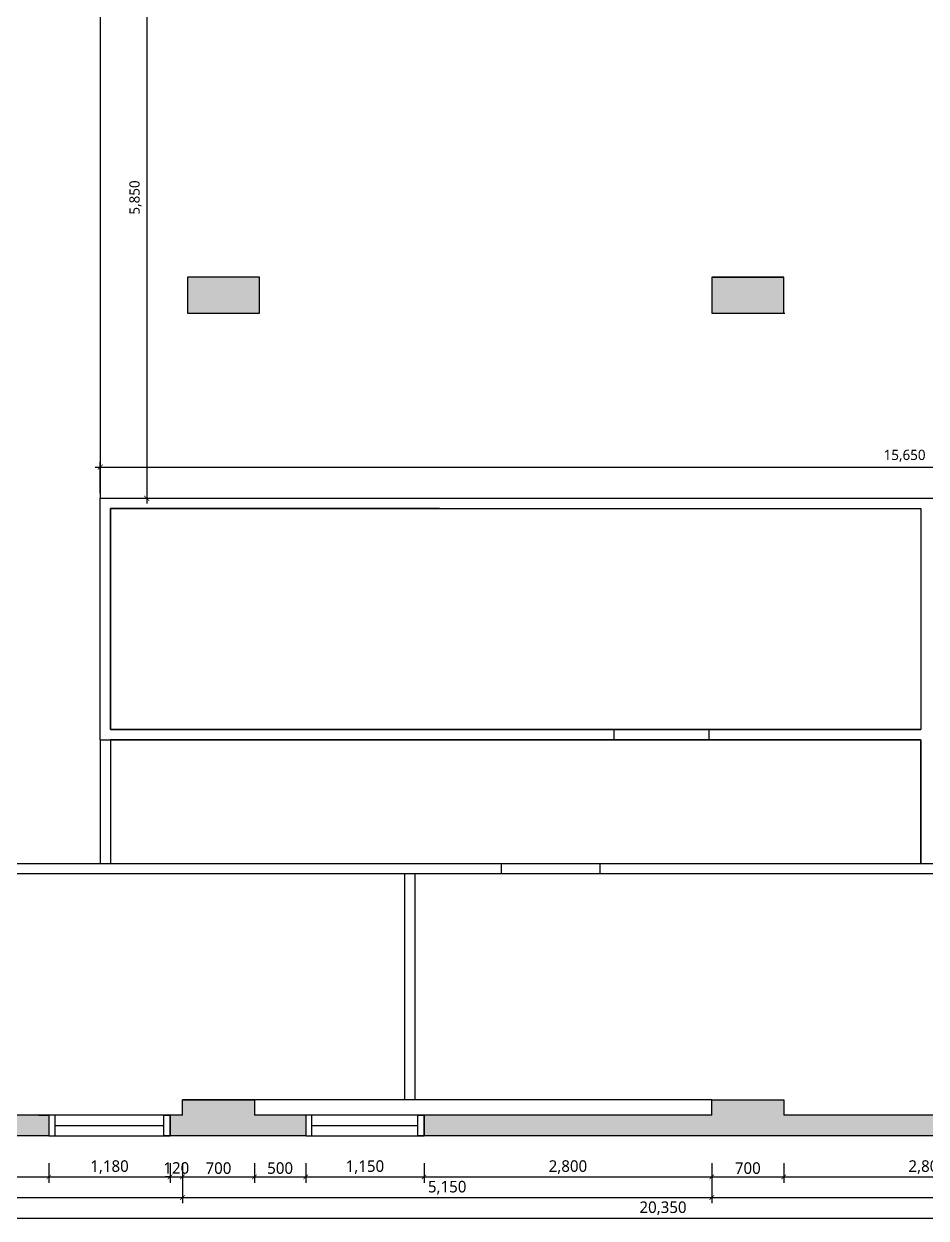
# Model space of a CAD drawing. Header units: metres. Extents: x 11578468 to 47831421, y -58341524 to -14256839.
# Drawn here: x 23948825 to 23957602, y -29115382 to -29103769 of the extents above; entities that cross this region are included whole.
import ezdxf

# ---------------------------------------------------------------- set-up
doc = ezdxf.new("R2010")
doc.units = ezdxf.units.M
doc.header["$LTSCALE"] = 50
doc.header["$MEASUREMENT"] = 0
doc.layers.get('0').update_dxf_attribs({"linetype": 'CONTINUOUS'})
doc.layers.get('DEFPOINTS').update_dxf_attribs({"linetype": 'CONTINUOUS'})
for name, color, linetype in [('3.기호.계단선', 30, 'CONTINUOUS'), ('wall', 3, 'CONTINUOUS'), ('WIN', 4, 'CONTINUOUS')]:
    doc.layers.add(name, color=color, linetype=linetype)
doc.layers.add('DIM', color=7, linetype='CONTINUOUS', lineweight=15)
doc.layers.add('ha', color=8, linetype='CONTINUOUS', lineweight=5)
doc.styles.add('HY 울릉도 L', font='malgun.ttf')
doc.styles.add('N 맑은고딕', font='malgun.ttf')
doc.dimstyles.new('JJ IN 45', dxfattribs={"dimscale": 45, "dimtxt": 2.5, "dimasz": 1, "dimexe": 1.25, "dimexo": 1.5, "dimtad": 1, "dimdec": 6, "dimlunit": 6, "dimtxsty": 'N 맑은고딕', "dimblk": 'ARCHTICK', "dimcen": 2.5, "dimclrd": 256, "dimclre": 256, "dimclrt": 256, "dimadec": 0, "dimazin": 0, "dimtfac": 1, "dimtdec": 6, "dimtix": 1, "dimtmove": 0, "dimatfit": 3, "dimldrblk": 'ARCHTICK', "dimfxl": 1, "dimarcsym": 0})
doc.dimstyles.new('사본 50', dxfattribs={"dimscale": 50, "dimtxt": 2, "dimasz": 1, "dimexe": 1, "dimexo": 1, "dimgap": 1, "dimtad": 1, "dimdec": 0, "dimrnd": 0.05, "dimdsep": 46, "dimlunit": 6, "dimtxsty": 'HY 울릉도 L', "dimblk": 'ARCHTICK', "dimcen": 2.5, "dimdle": 1, "dimclrd": 133, "dimclre": 133, "dimclrt": 30, "dimadec": 0, "dimazin": 0, "dimtfac": 1, "dimtdec": 0, "dimtix": 1, "dimtmove": 2, "dimatfit": 3, "dimldrblk": 'ARCHTICK', "dimfxl": 1, "dimlwd": -1, "dimlwe": -1, "dimarcsym": 0})

# ---------------------------------------------------------------- blocks, each defined once
blk = doc.blocks.new('*U356')
at = {"layer": 'WIN', "linetype": 'Continuous'}
blk.add_line((60, 100), (1120, 100), dxfattribs=at)
for points in [[(0, 0), (1180, 0), (1180, 200), (0, 200)], [(0, 0), (60, 0), (60, 200), (0, 200)], [(1180, 0), (1120, 0), (1120, 200), (1180, 200)]]:
    blk.add_lwpolyline(points, close=True, dxfattribs=at)
blk = doc.blocks.new('*U1959')
at = {"layer": 'WIN', "linetype": 'Continuous'}
blk.add_line((60, 100), (1090, 100), dxfattribs=at)
for points in [[(0, 0), (1150, 0), (1150, 200), (0, 200)], [(0, 0), (60, 0), (60, 200), (0, 200)], [(1150, 0), (1090, 0), (1090, 200), (1150, 200)]]:
    blk.add_lwpolyline(points, close=True, dxfattribs=at)
blk = doc.blocks.new('_ArchTick')
at = {"color": 0, "linetype": 'ByBlock', "const_width": 0.15}
blk.add_lwpolyline([(-0.5, -0.5), (0.5, 0.5)], dxfattribs=at)
blk = doc.blocks.new('*D367')
at = {"layer": 'DEFPOINTS', "color": 0, "transparency": 16777216}
for p in [(23725852, -29144857), (23729552, -29144857), (23729552, -29145057)]:
    blk.add_point(p, dxfattribs=at)
at = {"layer": 'DIM', "lineweight": -2, "transparency": 16777216}
for p, q in [((23725852, -29144924), (23725852, -29145113)), ((23729552, -29144924), (23729552, -29145113)), ((23725852, -29145057), (23729552, -29145057))]:
    blk.add_line(p, q, dxfattribs=at)
at = {"layer": 'DIM', "lineweight": -2, "transparency": 16777216, "xscale": 45, "yscale": 45, "zscale": 45, "rotation": 180}
blk.add_blockref('_ArchTick', (23725852, -29145057), dxfattribs=at)
at = {"layer": 'DIM', "lineweight": -2, "transparency": 16777216, "xscale": 45, "yscale": 45, "zscale": 45}
blk.add_blockref('_ArchTick', (23729552, -29145057), dxfattribs=at)
at = {"layer": 'DIM', "transparency": 16777216, "insert": (23727702, -29144961), "char_height": 112.5, "attachment_point": 5, "style": 'N 맑은고딕'}
blk.add_mtext('3,700', dxfattribs=at)
blk = doc.blocks.new('*D368')
at = {"layer": 'DEFPOINTS', "color": 0, "transparency": 16777216}
for p in [(23729552, -29144857), (23730732, -29144857), (23730732, -29145057)]:
    blk.add_point(p, dxfattribs=at)
at = {"layer": 'DIM', "lineweight": -2, "transparency": 16777216}
for p, q in [((23729552, -29144924), (23729552, -29145113)), ((23730732, -29144924), (23730732, -29145113)), ((23729552, -29145057), (23730732, -29145057))]:
    blk.add_line(p, q, dxfattribs=at)
at = {"layer": 'DIM', "lineweight": -2, "transparency": 16777216, "xscale": 45, "yscale": 45, "zscale": 45, "rotation": 180}
blk.add_blockref('_ArchTick', (23729552, -29145057), dxfattribs=at)
at = {"layer": 'DIM', "lineweight": -2, "transparency": 16777216, "xscale": 45, "yscale": 45, "zscale": 45}
blk.add_blockref('_ArchTick', (23730732, -29145057), dxfattribs=at)
at = {"layer": 'DIM', "transparency": 16777216, "insert": (23730142, -29144961), "char_height": 112.5, "attachment_point": 5, "style": 'N 맑은고딕'}
blk.add_mtext('1,180', dxfattribs=at)
blk = doc.blocks.new('*D369')
at = {"layer": 'DEFPOINTS', "color": 0, "transparency": 16777216}
for p in [(23730732, -29144857), (23730852, -29144857), (23730852, -29145057)]:
    blk.add_point(p, dxfattribs=at)
at = {"layer": 'DIM', "lineweight": -2, "transparency": 16777216}
for p, q in [((23730732, -29144924), (23730732, -29145113)), ((23730852, -29144924), (23730852, -29145113)), ((23730732, -29145057), (23730687, -29145057)), ((23730732, -29145057), (23730852, -29145057)), ((23730852, -29145057), (23730897, -29145057))]:
    blk.add_line(p, q, dxfattribs=at)
at = {"layer": 'DIM', "lineweight": -2, "transparency": 16777216, "xscale": 45, "yscale": 45, "zscale": 45}
blk.add_blockref('_ArchTick', (23730732, -29145057), dxfattribs=at)
at = {"layer": 'DIM', "lineweight": -2, "transparency": 16777216, "xscale": 45, "yscale": 45, "zscale": 45, "rotation": 180}
blk.add_blockref('_ArchTick', (23730852, -29145057), dxfattribs=at)
at = {"layer": 'DIM', "transparency": 16777216, "insert": (23730792, -29144970), "char_height": 112.5, "attachment_point": 5, "style": 'N 맑은고딕'}
blk.add_mtext('120', dxfattribs=at)
blk = doc.blocks.new('*D370')
at = {"layer": 'DEFPOINTS', "color": 0, "transparency": 16777216}
for p in [(23730852, -29144857), (23731552, -29144857), (23731552, -29145057)]:
    blk.add_point(p, dxfattribs=at)
at = {"layer": 'DIM', "lineweight": -2, "transparency": 16777216}
for p, q in [((23730852, -29144924), (23730852, -29145113)), ((23731552, -29144924), (23731552, -29145113)), ((23730852, -29145057), (23731552, -29145057))]:
    blk.add_line(p, q, dxfattribs=at)
at = {"layer": 'DIM', "lineweight": -2, "transparency": 16777216, "xscale": 45, "yscale": 45, "zscale": 45, "rotation": 180}
blk.add_blockref('_ArchTick', (23730852, -29145057), dxfattribs=at)
at = {"layer": 'DIM', "lineweight": -2, "transparency": 16777216, "xscale": 45, "yscale": 45, "zscale": 45}
blk.add_blockref('_ArchTick', (23731552, -29145057), dxfattribs=at)
at = {"layer": 'DIM', "transparency": 16777216, "insert": (23731202, -29144971), "char_height": 112.5, "attachment_point": 5, "style": 'N 맑은고딕'}
blk.add_mtext('700', dxfattribs=at)
blk = doc.blocks.new('*D371')
at = {"layer": 'DEFPOINTS', "color": 0, "transparency": 16777216}
for p in [(23731552, -29144857), (23732052, -29144857), (23732052, -29145057)]:
    blk.add_point(p, dxfattribs=at)
at = {"layer": 'DIM', "lineweight": -2, "transparency": 16777216}
for p, q in [((23731552, -29144924), (23731552, -29145113)), ((23732052, -29144924), (23732052, -29145113)), ((23731552, -29145057), (23732052, -29145057))]:
    blk.add_line(p, q, dxfattribs=at)
at = {"layer": 'DIM', "lineweight": -2, "transparency": 16777216, "xscale": 45, "yscale": 45, "zscale": 45, "rotation": 180}
blk.add_blockref('_ArchTick', (23731552, -29145057), dxfattribs=at)
at = {"layer": 'DIM', "lineweight": -2, "transparency": 16777216, "xscale": 45, "yscale": 45, "zscale": 45}
blk.add_blockref('_ArchTick', (23732052, -29145057), dxfattribs=at)
at = {"layer": 'DIM', "transparency": 16777216, "insert": (23731802, -29144971), "char_height": 112.5, "attachment_point": 5, "style": 'N 맑은고딕'}
blk.add_mtext('500', dxfattribs=at)
blk = doc.blocks.new('*D372')
at = {"layer": 'DEFPOINTS', "color": 0, "transparency": 16777216}
for p in [(23732052, -29144857), (23733202, -29144857), (23733202, -29145057)]:
    blk.add_point(p, dxfattribs=at)
at = {"layer": 'DIM', "lineweight": -2, "transparency": 16777216}
for p, q in [((23732052, -29144924), (23732052, -29145113)), ((23733202, -29144924), (23733202, -29145113)), ((23732052, -29145057), (23733202, -29145057))]:
    blk.add_line(p, q, dxfattribs=at)
at = {"layer": 'DIM', "lineweight": -2, "transparency": 16777216, "xscale": 45, "yscale": 45, "zscale": 45, "rotation": 180}
blk.add_blockref('_ArchTick', (23732052, -29145057), dxfattribs=at)
at = {"layer": 'DIM', "lineweight": -2, "transparency": 16777216, "xscale": 45, "yscale": 45, "zscale": 45}
blk.add_blockref('_ArchTick', (23733202, -29145057), dxfattribs=at)
at = {"layer": 'DIM', "transparency": 16777216, "insert": (23732627, -29144961), "char_height": 112.5, "attachment_point": 5, "style": 'N 맑은고딕'}
blk.add_mtext('1,150', dxfattribs=at)
blk = doc.blocks.new('*D373')
at = {"layer": 'DEFPOINTS', "color": 0, "transparency": 16777216}
for p in [(23733202, -29144857), (23736002, -29144857), (23736002, -29145057)]:
    blk.add_point(p, dxfattribs=at)
at = {"layer": 'DIM', "lineweight": -2, "transparency": 16777216}
for p, q in [((23733202, -29144924), (23733202, -29145113)), ((23736002, -29144924), (23736002, -29145113)), ((23733202, -29145057), (23736002, -29145057))]:
    blk.add_line(p, q, dxfattribs=at)
at = {"layer": 'DIM', "lineweight": -2, "transparency": 16777216, "xscale": 45, "yscale": 45, "zscale": 45, "rotation": 180}
blk.add_blockref('_ArchTick', (23733202, -29145057), dxfattribs=at)
at = {"layer": 'DIM', "lineweight": -2, "transparency": 16777216, "xscale": 45, "yscale": 45, "zscale": 45}
blk.add_blockref('_ArchTick', (23736002, -29145057), dxfattribs=at)
at = {"layer": 'DIM', "transparency": 16777216, "insert": (23734602, -29144961), "char_height": 112.5, "attachment_point": 5, "style": 'N 맑은고딕'}
blk.add_mtext('2,800', dxfattribs=at)
blk = doc.blocks.new('*D374')
at = {"layer": 'DEFPOINTS', "color": 0, "transparency": 16777216}
for p in [(23736002, -29144857), (23736702, -29144857), (23736702, -29145057)]:
    blk.add_point(p, dxfattribs=at)
at = {"layer": 'DIM', "lineweight": -2, "transparency": 16777216}
for p, q in [((23736002, -29144924), (23736002, -29145113)), ((23736702, -29144924), (23736702, -29145113)), ((23736002, -29145057), (23736702, -29145057))]:
    blk.add_line(p, q, dxfattribs=at)
at = {"layer": 'DIM', "lineweight": -2, "transparency": 16777216, "xscale": 45, "yscale": 45, "zscale": 45, "rotation": 180}
blk.add_blockref('_ArchTick', (23736002, -29145057), dxfattribs=at)
at = {"layer": 'DIM', "lineweight": -2, "transparency": 16777216, "xscale": 45, "yscale": 45, "zscale": 45}
blk.add_blockref('_ArchTick', (23736702, -29145057), dxfattribs=at)
at = {"layer": 'DIM', "transparency": 16777216, "insert": (23736352, -29144971), "char_height": 112.5, "attachment_point": 5, "style": 'N 맑은고딕'}
blk.add_mtext('700', dxfattribs=at)
blk = doc.blocks.new('*D375')
at = {"layer": 'DEFPOINTS', "color": 0, "transparency": 16777216}
for p in [(23736702, -29144857), (23739502, -29144857), (23739502, -29145057)]:
    blk.add_point(p, dxfattribs=at)
at = {"layer": 'DIM', "lineweight": -2, "transparency": 16777216}
for p, q in [((23736702, -29144924), (23736702, -29145113)), ((23739502, -29144924), (23739502, -29145113)), ((23736702, -29145057), (23739502, -29145057))]:
    blk.add_line(p, q, dxfattribs=at)
at = {"layer": 'DIM', "lineweight": -2, "transparency": 16777216, "xscale": 45, "yscale": 45, "zscale": 45, "rotation": 180}
blk.add_blockref('_ArchTick', (23736702, -29145057), dxfattribs=at)
at = {"layer": 'DIM', "lineweight": -2, "transparency": 16777216, "xscale": 45, "yscale": 45, "zscale": 45}
blk.add_blockref('_ArchTick', (23739502, -29145057), dxfattribs=at)
at = {"layer": 'DIM', "transparency": 16777216, "insert": (23738102, -29144961), "char_height": 112.5, "attachment_point": 5, "style": 'N 맑은고딕'}
blk.add_mtext('2,800', dxfattribs=at)
blk = doc.blocks.new('*D380')
at = {"layer": 'DEFPOINTS', "color": 0, "transparency": 16777216}
for p in [(23725352, -29144857), (23730852, -29144857), (23730852, -29145257)]:
    blk.add_point(p, dxfattribs=at)
at = {"layer": 'DIM', "lineweight": -2, "transparency": 16777216}
for p, q in [((23725352, -29144924), (23725352, -29145313)), ((23730852, -29144924), (23730852, -29145313)), ((23725352, -29145257), (23730852, -29145257))]:
    blk.add_line(p, q, dxfattribs=at)
at = {"layer": 'DIM', "lineweight": -2, "transparency": 16777216, "xscale": 45, "yscale": 45, "zscale": 45, "rotation": 180}
blk.add_blockref('_ArchTick', (23725352, -29145257), dxfattribs=at)
at = {"layer": 'DIM', "lineweight": -2, "transparency": 16777216, "xscale": 45, "yscale": 45, "zscale": 45}
blk.add_blockref('_ArchTick', (23730852, -29145257), dxfattribs=at)
at = {"layer": 'DIM', "transparency": 16777216, "insert": (23728102, -29145161), "char_height": 112.5, "attachment_point": 5, "style": 'N 맑은고딕'}
blk.add_mtext('5,500', dxfattribs=at)
blk = doc.blocks.new('*D381')
at = {"layer": 'DEFPOINTS', "color": 0, "transparency": 16777216}
for p in [(23730852, -29144857), (23736002, -29144857), (23736002, -29145257)]:
    blk.add_point(p, dxfattribs=at)
at = {"layer": 'DIM', "lineweight": -2, "transparency": 16777216}
for p, q in [((23730852, -29144924), (23730852, -29145313)), ((23736002, -29144924), (23736002, -29145313)), ((23730852, -29145257), (23736002, -29145257))]:
    blk.add_line(p, q, dxfattribs=at)
at = {"layer": 'DIM', "lineweight": -2, "transparency": 16777216, "xscale": 45, "yscale": 45, "zscale": 45, "rotation": 180}
blk.add_blockref('_ArchTick', (23730852, -29145257), dxfattribs=at)
at = {"layer": 'DIM', "lineweight": -2, "transparency": 16777216, "xscale": 45, "yscale": 45, "zscale": 45}
blk.add_blockref('_ArchTick', (23736002, -29145257), dxfattribs=at)
at = {"layer": 'DIM', "transparency": 16777216, "insert": (23733427, -29145161), "char_height": 112.5, "attachment_point": 5, "style": 'N 맑은고딕'}
blk.add_mtext('5,150', dxfattribs=at)
blk = doc.blocks.new('*D382')
at = {"layer": 'DEFPOINTS', "color": 0, "transparency": 16777216}
for p in [(23736002, -29144857), (23744002, -29144857), (23744002, -29145257)]:
    blk.add_point(p, dxfattribs=at)
at = {"layer": 'DIM', "lineweight": -2, "transparency": 16777216}
for p, q in [((23736002, -29144924), (23736002, -29145313)), ((23744002, -29144924), (23744002, -29145313)), ((23736002, -29145257), (23744002, -29145257))]:
    blk.add_line(p, q, dxfattribs=at)
at = {"layer": 'DIM', "lineweight": -2, "transparency": 16777216, "xscale": 45, "yscale": 45, "zscale": 45, "rotation": 180}
blk.add_blockref('_ArchTick', (23736002, -29145257), dxfattribs=at)
at = {"layer": 'DIM', "lineweight": -2, "transparency": 16777216, "xscale": 45, "yscale": 45, "zscale": 45}
blk.add_blockref('_ArchTick', (23744002, -29145257), dxfattribs=at)
at = {"layer": 'DIM', "transparency": 16777216, "insert": (23740002, -29145161), "char_height": 112.5, "attachment_point": 5, "style": 'N 맑은고딕'}
blk.add_mtext('8,000', dxfattribs=at)
blk = doc.blocks.new('*D384')
at = {"layer": 'DEFPOINTS', "color": 0, "transparency": 16777216}
for p in [(23725352, -29144857), (23745702, -29144857), (23745702, -29145457)]:
    blk.add_point(p, dxfattribs=at)
at = {"layer": 'DIM', "lineweight": -2, "transparency": 16777216}
for p, q in [((23725352, -29144924), (23725352, -29145513)), ((23745702, -29144924), (23745702, -29145513)), ((23725352, -29145457), (23745702, -29145457))]:
    blk.add_line(p, q, dxfattribs=at)
at = {"layer": 'DIM', "lineweight": -2, "transparency": 16777216, "xscale": 45, "yscale": 45, "zscale": 45, "rotation": 180}
blk.add_blockref('_ArchTick', (23725352, -29145457), dxfattribs=at)
at = {"layer": 'DIM', "lineweight": -2, "transparency": 16777216, "xscale": 45, "yscale": 45, "zscale": 45}
blk.add_blockref('_ArchTick', (23745702, -29145457), dxfattribs=at)
at = {"layer": 'DIM', "transparency": 16777216, "insert": (23735527, -29145361), "char_height": 112.5, "attachment_point": 5, "style": 'N 맑은고딕'}
blk.add_mtext('20,350', dxfattribs=at)
blk = doc.blocks.new('*D2009')
at = {"layer": 'DEFPOINTS', "color": 0, "ltscale": 10, "transparency": 16777216}
for p in [(23949568, -29102532), (23949568, -29108382), (23950020, -29108382)]:
    blk.add_point(p, dxfattribs=at)
at = {"layer": 'wall', "color": 133, "ltscale": 10, "transparency": 16777216}
for p, q in [((23950020, -29102482), (23950020, -29108432)), ((23949618, -29102532), (23950070, -29102532)), ((23949618, -29108382), (23950070, -29108382))]:
    blk.add_line(p, q, dxfattribs=at)
at = {"layer": 'wall', "color": 133, "ltscale": 10, "transparency": 16777216, "xscale": 50, "yscale": 50, "zscale": 50}
for p, rotation in [((23950020, -29102532), 90), ((23950020, -29108382), 270)]:
    blk.add_blockref('_ArchTick', p, dxfattribs=dict(at, rotation=rotation))
at = {"layer": 'wall', "color": 30, "ltscale": 10, "transparency": 16777216, "insert": (23949910, -29105457), "char_height": 100, "attachment_point": 5, "rotation": 90, "style": 'HY 울릉도 L'}
blk.add_mtext('5,850', dxfattribs=at)
blk = doc.blocks.new('*D2010')
at = {"layer": 'DEFPOINTS', "color": 0, "ltscale": 10, "transparency": 16777216}
for p in [(23965218, -29108079), (23949568, -29108382), (23965218, -29108382)]:
    blk.add_point(p, dxfattribs=at)
at = {"layer": 'wall', "color": 133, "ltscale": 10, "transparency": 16777216}
for p, q in [((23949568, -29108332), (23949568, -29108029)), ((23965218, -29108332), (23965218, -29108029)), ((23949518, -29108079), (23965268, -29108079))]:
    blk.add_line(p, q, dxfattribs=at)
at = {"layer": 'wall', "color": 133, "ltscale": 10, "transparency": 16777216, "xscale": 50, "yscale": 50, "zscale": 50, "rotation": 180}
blk.add_blockref('_ArchTick', (23949568, -29108079), dxfattribs=at)
at = {"layer": 'wall', "color": 133, "ltscale": 10, "transparency": 16777216, "xscale": 50, "yscale": 50, "zscale": 50}
blk.add_blockref('_ArchTick', (23965218, -29108079), dxfattribs=at)
at = {"layer": 'wall', "color": 30, "ltscale": 10, "transparency": 16777216, "insert": (23957393, -29107969), "char_height": 100, "attachment_point": 5, "style": 'HY 울릉도 L'}
blk.add_mtext('15,650', dxfattribs=at)
blk = doc.blocks.new('sdagdgds')
at = {"layer": 'ha', "transparency": 33554687}
h = blk.add_hatch(color=256, dxfattribs=at)
h.dxf.hatch_style = 1
h.paths.add_polyline_path([(23725502, -29128457), (23728302, -29128457), (23728302, -29132607), (23728502, -29132607), (23728502, -29128257), (23728302, -29128257), (23725302, -29128257), (23725302, -29132557), (23725502, -29132557)])
h.paths.add_polyline_path([(23728502, -29133657), (23728302, -29133657), (23728302, -29133757), (23725502, -29133757), (23725502, -29133657), (23725302, -29133657), (23725302, -29133757), (23724848.0976572, -29133757), (23724752, -29133757), (23724752, -29136507), (23725152, -29136507), (23725152, -29137657), (23725352, -29137657), (23725352, -29137507), (23727752, -29137507), (23727952, -29137507), (23727952, -29137307), (23725352, -29137307), (23725352, -29136507), (23727052, -29136507), (23727052, -29136707), (23727252, -29136707), (23727252, -29136507), (23727252, -29135757), (23727252, -29135707), (23727052, -29135707), (23727052, -29135757), (23727052, -29136307), (23725352, -29136307), (23724952, -29136307), (23724952, -29133957), (23727052, -29133957), (23727052, -29134507), (23727252, -29134507), (23727252, -29133957), (23728502, -29133957)])
h.paths.add_polyline_path([(23727952, -29138607), (23727752, -29138607), (23727752, -29139637), (23725352, -29139637), (23725352, -29139457), (23725152, -29139457), (23725152, -29140057), (23725352, -29140057), (23725352, -29139837), (23727752, -29139837), (23727752, -29139907), (23727952, -29139907), (23727952, -29139837)])
h.paths.add_polyline_path([(23727952, -29141007), (23727752, -29141007), (23727752, -29142007), (23725352, -29142007), (23725352, -29141857), (23725152, -29141857), (23725152, -29144557), (23725652, -29144557), (23725652, -29144657), (23729552, -29144657), (23729552, -29144457), (23725852, -29144457), (23725852, -29144357), (23725352, -29144357), (23725352, -29142207), (23727952, -29142207)])
h.paths.add_polyline_path([(23731552, -29144307), (23730852, -29144307), (23730852, -29144457), (23730732, -29144457), (23730732, -29144657), (23732052, -29144657), (23732052, -29144457), (23731552, -29144457)])
h.paths.add_polyline_path([(23739502, -29144457), (23736702, -29144457), (23736702, -29144307), (23736002, -29144307), (23736002, -29144457), (23733202, -29144457), (23733202, -29144657), (23739502, -29144657)])
h.paths.add_polyline_path([(23745902, -29143307), (23745702, -29143307), (23745702, -29144457), (23744702, -29144457), (23744702, -29144307), (23744002, -29144307), (23744002, -29144457), (23743102, -29144457), (23743102, -29144657), (23745902, -29144657)])
h.paths.add_polyline_path([(23745902, -29133157), (23745702, -29133157), (23745702, -29139657), (23745902, -29139657)])
h.paths.add_polyline_path([(23745902, -29140857), (23745702, -29140857), (23745702, -29142157), (23745902, -29142157)])
h.paths.add_polyline_path([(23744602, -29136307), (23743902, -29136307), (23743902, -29136657), (23744602, -29136657)])
h.paths.add_polyline_path([(23736702, -29136307), (23736002, -29136307), (23736002, -29136657), (23736702, -29136657)])
h.paths.add_polyline_path([(23731602, -29136307), (23730902, -29136307), (23730902, -29136657), (23731602, -29136657)])
h.paths.add_polyline_path([(23745902, -29130707), (23745702, -29130707), (23745702, -29131957), (23745902, -29131957)])
h.paths.add_polyline_path([(23745902, -29128257), (23743802, -29128257), (23743802, -29128457), (23743802, -29128707), (23744502, -29128707), (23744502, -29128457), (23745702, -29128457), (23745702, -29129607), (23745902, -29129607)])
h.paths.add_polyline_path([(23731602, -29128457), (23731602, -29128257), (23730902, -29128257), (23730902, -29130107), (23731102, -29130107), (23731102, -29128707), (23731602, -29128707)])
h.paths.add_polyline_path([(23736702, -29128257), (23736002, -29128257), (23736002, -29128457), (23736002, -29128707), (23736702, -29128707), (23736702, -29128457)])
at = {"layer": 'wall'}
for p, q in [((23731602, -29136307), (23730902, -29136307)), ((23730902, -29136307), (23730902, -29136657)), ((23731602, -29136657), (23731602, -29136307)), ((23736702, -29136307), (23736002, -29136307)), ((23736002, -29136307), (23736002, -29136657)), ((23736702, -29136657), (23736702, -29136307)), ((23730902, -29136657), (23731602, -29136657)), ((23736002, -29136657), (23736702, -29136657)), ((23730852, -29144457), (23730852, -29144307)), ((23730852, -29144307), (23731552, -29144307)), ((23731552, -29144307), (23731552, -29144457)), ((23736002, -29144457), (23736002, -29144307)), ((23736002, -29144307), (23736702, -29144307)), ((23736702, -29144307), (23736702, -29144457)), ((23729552, -29144457), (23725852, -29144457)), ((23729552, -29144457), (23729552, -29144657)), ((23730852, -29144457), (23730732, -29144457)), ((23730732, -29144457), (23730732, -29144657)), ((23732052, -29144457), (23731552, -29144457)), ((23732052, -29144457), (23732052, -29144657)), ((23736002, -29144457), (23733202, -29144457)), ((23733202, -29144457), (23733202, -29144657)), ((23739502, -29144457), (23736702, -29144457)), ((23729552, -29144657), (23725652, -29144657)), ((23732052, -29144657), (23730732, -29144657)), ((23739502, -29144657), (23733202, -29144657))]:
    blk.add_line(p, q, dxfattribs=at)
at = {"layer": 'WIN', "linetype": 'Continuous'}
for name, p in [('*U356', (23729552, -29144657)), ('*U1959', (23732052, -29144657))]:
    blk.add_blockref(name, p, dxfattribs=at)
at = {"layer": 'DIM'}
for base, p1, p2, picture, middle in [((23730852, -29145257), (23725352, -29144857), (23730852, -29144857), '*D380', (23728102, -29145161.3138586991)), ((23745702, -29145457), (23725352, -29144857), (23745702, -29144857), '*D384', (23735527, -29145361.3138586991)), ((23729552, -29145057), (23725852, -29144857), (23729552, -29144857), '*D367', (23727702, -29144961.3138586991)), ((23730732, -29145057), (23729552, -29144857), (23730732, -29144857), '*D368', (23730142, -29144961.0081521794)), ((23730852, -29145057), (23730732, -29144857), (23730852, -29144857), '*D369', (23730792, -29144970.446841)), ((23731552, -29145057), (23730852, -29144857), (23731552, -29144857), '*D370', (23731202, -29144970.7525475509)), ((23736002, -29145257), (23730852, -29144857), (23736002, -29144857), '*D381', (23733427, -29145161.0081521794)), ((23732052, -29145057), (23731552, -29144857), (23732052, -29144857), '*D371', (23731802, -29144970.7525476)), ((23733202, -29145057), (23732052, -29144857), (23733202, -29144857), '*D372', (23732627, -29144961.0081521794)), ((23736002, -29145057), (23733202, -29144857), (23736002, -29144857), '*D373', (23734602, -29144961.3138586991)), ((23736702, -29145057), (23736002, -29144857), (23736702, -29144857), '*D374', (23736352, -29144970.7525475509)), ((23744002, -29145257), (23736002, -29144857), (23744002, -29144857), '*D382', (23740002, -29145161.3138586991)), ((23739502, -29145057), (23736702, -29144857), (23739502, -29144857), '*D375', (23738102, -29144961.3138586991))]:
    dim = blk.add_linear_dim(base=base, p1=p1, p2=p2, dimstyle='JJ IN 45', dxfattribs=at)
    dim.commit()
    dim.dimension.update_dxf_attribs({"geometry": picture, "text_midpoint": middle})

msp = doc.modelspace()

# ---------------------------------------------------------------- linework, layer by layer
at = {"color": 8}
for p, q in [((23952867.6, -29108481.7), (23949667.6, -29108481.7)), ((23949667.6, -29108481.7), (23949667.6, -29110631.7)), ((23949667.6, -29110631.7), (23949667.6, -29108481.7)), ((23949667.6, -29110631.7), (23949667.6, -29108481.7)), ((23952667.6, -29108481.7), (23950967.6, -29108481.7))]:
    msp.add_line(p, q, dxfattribs=at)
at = {"layer": 'wall', "ltscale": 10}
for p, q in [((23955517.6, -29106231.7), (23956217.6, -29106231.7)), ((23949567.6, -29108381.7), (23965217.6, -29108381.7)), ((23949567.6, -29110731.7), (23949567.6, -29108381.7)), ((23949667.6, -29108481.7), (23950967.6, -29108481.7)), ((23949667.6, -29109681.7), (23949667.6, -29108481.7)), ((23949667.6, -29109681.7), (23949667.6, -29108481.7)), ((23950967.6, -29108481.7), (23951360.1, -29108481.7)), ((23950967.6, -29108481.7), (23953052.5, -29108481.7)), ((23953052.5, -29108481.7), (23955352.5, -29108481.7)), ((23955352.5, -29108481.7), (23957552.5, -29108481.7)), ((23957552.5, -29108481.7), (23957552.5, -29110631.7)), ((23949667.6, -29110631.7), (23949667.6, -29108981.7)), ((23949667.6, -29110631.7), (23949667.6, -29108981.7)), ((23949667.6, -29109781.7), (23949667.6, -29109681.7)), ((23949667.6, -29110631.7), (23951267.6, -29110631.7)), ((23949667.6, -29110631.7), (23955487.6, -29110631.7)), ((23955487.6, -29110631.7), (23949667.6, -29110631.7)), ((23951267.6, -29110631.7), (23949667.6, -29110631.7)), ((23951267.6, -29110631.7), (23951739.8, -29110631.7)), ((23951739.8, -29110631.7), (23951267.6, -29110631.7)), ((23953914.2, -29110631.7), (23955487.6, -29110631.7)), ((23955487.6, -29110631.7), (23953914.2, -29110631.7)), ((23954567.6, -29110731.7), (23954567.6, -29110631.7)), ((23955487.6, -29110631.7), (23957552.5, -29110631.7)), ((23955487.6, -29110631.7), (23956252.5, -29110631.7)), ((23956252.5, -29110631.7), (23955487.6, -29110631.7)), ((23957552.5, -29110631.7), (23955487.6, -29110631.7)), ((23955487.6, -29110631.7), (23955487.6, -29110731.7)), ((23957552.5, -29110631.7), (23956252.5, -29110631.7)), ((23956352.5, -29110631.7), (23957552.5, -29110631.7)), ((23956352.5, -29110631.7), (23956452.5, -29110631.7)), ((23949567.6, -29110731.7), (23951267.6, -29110731.7)), ((23949567.6, -29110731.7), (23949567.6, -29111931.7)), ((23949667.6, -29110731.7), (23955487.6, -29110731.7)), ((23949667.6, -29110731.7), (23949667.6, -29111931.7)), ((23951267.6, -29110731.7), (23951709.8, -29110731.7)), ((23953904.2, -29110731.7), (23955487.6, -29110731.7)), ((23955487.6, -29110731.7), (23957552.5, -29110731.7)), ((23955487.6, -29110731.7), (23957552.5, -29110731.7)), ((23957552.5, -29110731.7), (23957552.5, -29111931.7)), ((23957552.5, -29111891.7), (23957552.5, -29111931.7)), ((23948667.6, -29111931.7), (23950367.6, -29111931.7)), ((23950367.6, -29111931.7), (23951187.6, -29111931.7)), ((23951187.6, -29111931.7), (23952627.6, -29111931.7)), ((23952627.6, -29111931.7), (23953467.6, -29111931.7)), ((23952627.6, -29111931.7), (23954427.6, -29111931.7)), ((23953467.6, -29111931.7), (23953467.6, -29112031.7)), ((23954387.6, -29111931.7), (23960279, -29111931.7)), ((23954427.6, -29111931.7), (23954427.6, -29112031.7)), ((23948667.6, -29112031.7), (23950357.6, -29112031.7)), ((23950357.6, -29112031.7), (23951157.6, -29112031.7)), ((23951157.6, -29112031.7), (23952627.6, -29112031.7)), ((23952527.6, -29112031.7), (23952527.6, -29114231.7)), ((23952627.6, -29112031.7), (23953467.6, -29112031.7)), ((23952627.6, -29112031.7), (23952627.6, -29114231.7)), ((23953327.6, -29112031.7), (23954427.6, -29112031.7)), ((23954397.6, -29112031.7), (23962617.6, -29112031.7)), ((23954667.6, -29114231.7), (23950367.6, -29114231.7)), ((23955517.6, -29114231.7), (23953467.6, -29114231.7)), ((23948967.6, -29114381.7), (23949067.6, -29114381.7)), ((23950367.6, -29114381.7), (23949067.6, -29114381.7)), ((23950367.6, -29114381.7), (23949067.6, -29114381.7)), ((23953067.6, -29114381.7), (23951067.6, -29114381.7)), ((23953067.6, -29114381.7), (23951067.6, -29114381.7)), ((23955517.6, -29114381.7), (23953067.6, -29114381.7)), ((23957217.6, -29114381.7), (23956217.6, -29114381.7)), ((23961367.6, -29114381.7), (23957217.6, -29114381.7))]:
    msp.add_line(p, q, dxfattribs=at)
at = {"layer": 'wall'}
for p, q in [((23949667.6, -29110631.7), (23949667.6, -29110031.7)), ((23950867.6, -29110631.7), (23949667.6, -29110631.7))]:
    msp.add_line(p, q, dxfattribs=at)
at = {"layer": 'wall', "ltscale": 10}
for points in [[(23948017.6, -29100031.7), (23948017.6, -29102531.7), (23949567.6, -29102531.7), (23949567.6, -29108381.7), (23965217.6, -29108381.7), (23965217.6, -29098381.7), (23964017.6, -29098381.7), (23964017.6, -29098631.7), (23950617.6, -29098631.7), (23950617.6, -29100031.7), (23948077.6, -29100031.7)], [(23956067.6, -29106231.7), (23956217.6, -29106231.7)], [(23955517.6, -29106581.7), (23956227.6, -29106581.7)], [(23950967.6, -29108481.7), (23953052.5, -29108481.7)], [(23953052.5, -29108481.7), (23955352.5, -29108481.7)], [(23955352.5, -29108481.7), (23957552.5, -29108481.7)], [(23960067.6, -29114381.7), (23956217.6, -29114381.7)]]:
    msp.add_lwpolyline(points, dxfattribs=at)
msp.add_lwpolyline([(23957552.5, -29110731.7), (23955487.6, -29110731.7), (23953904.2, -29110731.7), (23949667.6, -29110731.7), (23949667.6, -29111931.7), (23950367.6, -29111931.7), (23951187.6, -29111931.7), (23952627.6, -29111931.7), (23954427.6, -29111931.7), (23957552.5, -29111931.7), (23957552.5, -29111891.7)], close=True, dxfattribs=at)

# ---------------------------------------------------------------- block references
at = {"layer": '3.기호.계단선'}
msp.add_blockref('sdagdgds', (219515.6, 30075.3), dxfattribs=at)

# ---------------------------------------------------------------- dimensions: what is measured, and where the dimension line sits
at = {"layer": 'wall', "ltscale": 10}
dim = msp.add_linear_dim(base=(23950019.8, -29108381.7), p1=(23949567.6, -29102531.7), p2=(23949567.6, -29108381.7), angle=90, dimstyle='사본 50', dxfattribs=at)
dim.commit()
dim.dimension.update_dxf_attribs({"geometry": '*D2009', "text_midpoint": (23949909.8, -29105456.7)})
dim = msp.add_linear_dim(base=(23965217.6, -29108078.8), p1=(23949567.6, -29108381.7), p2=(23965217.6, -29108381.7), dimstyle='사본 50', dxfattribs=at)
dim.commit()
dim.dimension.update_dxf_attribs({"geometry": '*D2010', "text_midpoint": (23957392.6, -29107968.5)})

doc.saveas('drawing.dxf')
